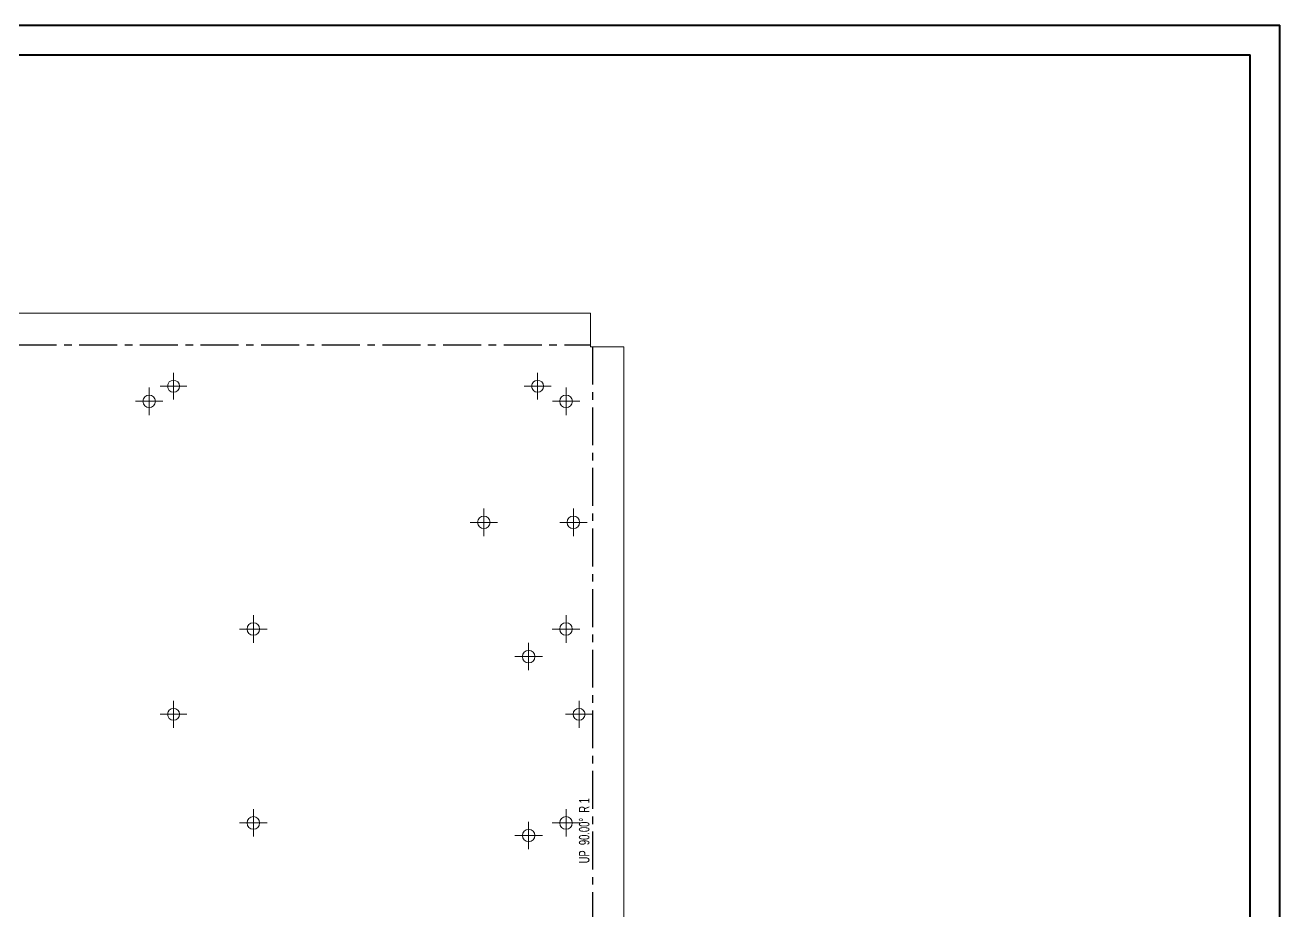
# Model space of a CAD drawing. Header units: millimetres. Extents: x 0 to 841, y 0 to 594.
# Drawn here: x 420.6 to 841.1, y 297.2 to 594.2 of the extents above; entities that cross this region are included whole.
import ezdxf

# ---------------------------------------------------------------- set-up
doc = ezdxf.new("R2010")
doc.units = ezdxf.units.MM
doc.linetypes.add('CENTERX2', pattern=[20.32, 12.7, -2.54, 2.54, -2.54])
doc.styles.add('SLDTEXTSTYLE2', font='TXT', dxfattribs={"width": 0.671875})

# ---------------------------------------------------------------- blocks, each defined once
blk = doc.blocks.new('SW_CENTERMARKSYMBOL_7')
at = {"color": 0, "linetype": 'Continuous', "lineweight": 0}
for p, q in [((0, 2.5), (0, 4.6)), ((-2.5, 0), (-4.6, 0)), ((0, 0), (-2.5, 0)), ((0, 0), (0, 2.5)), ((0, 0), (2.5, 0)), ((0, 0), (0, -2.5)), ((2.5, 0), (4.6, 0)), ((0, -2.5), (0, -4.6))]:
    blk.add_line(p, q, dxfattribs=at)
blk = doc.blocks.new('SW_CENTERMARKSYMBOL_8')
at = {"color": 0, "linetype": 'Continuous', "lineweight": 0}
for p, q in [((0, 2.5), (0, 4.6)), ((-2.5, 0), (-4.6, 0)), ((0, 0), (-2.5, 0)), ((0, 0), (0, 2.5)), ((0, 0), (2.5, 0)), ((0, 0), (0, -2.5)), ((2.5, 0), (4.6, 0)), ((0, -2.5), (0, -4.6))]:
    blk.add_line(p, q, dxfattribs=at)
blk = doc.blocks.new('SW_CENTERMARKSYMBOL_16')
at = {"color": 0, "linetype": 'Continuous', "lineweight": 0}
for p, q in [((0, 2.5), (0, 4.6)), ((-2.5, 0), (-4.6, 0)), ((0, 0), (-2.5, 0)), ((0, 0), (0, 2.5)), ((0, 0), (2.5, 0)), ((0, 0), (0, -2.5)), ((2.5, 0), (4.6, 0)), ((0, -2.5), (0, -4.6))]:
    blk.add_line(p, q, dxfattribs=at)
blk = doc.blocks.new('SW_CENTERMARKSYMBOL_17')
at = {"color": 0, "linetype": 'Continuous', "lineweight": 0}
for p, q in [((0, 2.5), (0, 4.6)), ((-2.5, 0), (-4.6, 0)), ((0, 0), (-2.5, 0)), ((0, 0), (0, 2.5)), ((0, 0), (2.5, 0)), ((0, 0), (0, -2.5)), ((2.5, 0), (4.6, 0)), ((0, -2.5), (0, -4.6))]:
    blk.add_line(p, q, dxfattribs=at)
blk = doc.blocks.new('SW_CENTERMARKSYMBOL_20')
at = {"color": 0, "linetype": 'Continuous', "lineweight": 0}
for p, q in [((0, 2.5), (0, 4.6)), ((-2.5, 0), (-4.6, 0)), ((0, 0), (-2.5, 0)), ((0, 0), (0, 2.5)), ((0, 0), (2.5, 0)), ((0, 0), (0, -2.5)), ((2.5, 0), (4.6, 0)), ((0, -2.5), (0, -4.6))]:
    blk.add_line(p, q, dxfattribs=at)
blk = doc.blocks.new('SW_CENTERMARKSYMBOL_21')
at = {"color": 0, "linetype": 'Continuous', "lineweight": 0}
for p, q in [((0, 2.5), (0, 4.6)), ((-2.5, 0), (-4.6, 0)), ((0, 0), (-2.5, 0)), ((0, 0), (0, 2.5)), ((0, 0), (2.5, 0)), ((0, 0), (0, -2.5)), ((2.5, 0), (4.6, 0)), ((0, -2.5), (0, -4.6))]:
    blk.add_line(p, q, dxfattribs=at)
blk = doc.blocks.new('SW_CENTERMARKSYMBOL_29')
at = {"color": 0, "linetype": 'Continuous', "lineweight": 0}
for p, q in [((0, 2.5), (0, 4.5)), ((-2.5, 0), (-4.5, 0)), ((0, 0), (-2.5, 0)), ((0, 0), (0, 2.5)), ((0, 0), (2.5, 0)), ((0, 0), (0, -2.5)), ((2.5, 0), (4.5, 0)), ((0, -2.5), (0, -4.5))]:
    blk.add_line(p, q, dxfattribs=at)
blk = doc.blocks.new('SW_CENTERMARKSYMBOL_30')
at = {"color": 0, "linetype": 'Continuous', "lineweight": 0}
for p, q in [((0, 2.5), (0, 4.5)), ((-2.5, 0), (-4.5, 0)), ((0, 0), (-2.5, 0)), ((0, 0), (0, 2.5)), ((0, 0), (2.5, 0)), ((0, 0), (0, -2.5)), ((2.5, 0), (4.5, 0)), ((0, -2.5), (0, -4.5))]:
    blk.add_line(p, q, dxfattribs=at)
blk = doc.blocks.new('SW_CENTERMARKSYMBOL_31')
at = {"color": 0, "linetype": 'Continuous', "lineweight": 0}
for p, q in [((0, 2.5), (0, 4.5)), ((-2.5, 0), (-4.5, 0)), ((0, 0), (-2.5, 0)), ((0, 0), (0, 2.5)), ((0, 0), (2.5, 0)), ((0, 0), (0, -2.5)), ((2.5, 0), (4.5, 0)), ((0, -2.5), (0, -4.5))]:
    blk.add_line(p, q, dxfattribs=at)
blk = doc.blocks.new('SW_CENTERMARKSYMBOL_35')
at = {"color": 0, "linetype": 'Continuous', "lineweight": 0}
for p, q in [((0, 2.5), (0, 4.5)), ((-2.5, 0), (-4.5, 0)), ((0, 0), (-2.5, 0)), ((0, 0), (0, 2.5)), ((0, 0), (2.5, 0)), ((0, 0), (0, -2.5)), ((2.5, 0), (4.5, 0)), ((0, -2.5), (0, -4.5))]:
    blk.add_line(p, q, dxfattribs=at)
blk = doc.blocks.new('SW_CENTERMARKSYMBOL_39')
at = {"color": 0, "linetype": 'Continuous', "lineweight": 0}
for p, q in [((0, 2.5), (0, 4.6)), ((-2.5, 0), (-4.6, 0)), ((0, 0), (-2.5, 0)), ((0, 0), (0, 2.5)), ((0, 0), (2.5, 0)), ((0, 0), (0, -2.5)), ((2.5, 0), (4.6, 0)), ((0, -2.5), (0, -4.6))]:
    blk.add_line(p, q, dxfattribs=at)
blk = doc.blocks.new('SW_CENTERMARKSYMBOL_40')
at = {"color": 0, "linetype": 'Continuous', "lineweight": 0}
for p, q in [((0, 2.5), (0, 4.6)), ((-2.5, 0), (-4.6, 0)), ((0, 0), (-2.5, 0)), ((0, 0), (0, 2.5)), ((0, 0), (2.5, 0)), ((0, 0), (0, -2.5)), ((2.5, 0), (4.6, 0)), ((0, -2.5), (0, -4.6))]:
    blk.add_line(p, q, dxfattribs=at)
blk = doc.blocks.new('SW_CENTERMARKSYMBOL_41')
at = {"color": 0, "linetype": 'Continuous', "lineweight": 0}
for p, q in [((0, 2.5), (0, 4.6)), ((-2.5, 0), (-4.6, 0)), ((0, 0), (-2.5, 0)), ((0, 0), (0, 2.5)), ((0, 0), (2.5, 0)), ((0, 0), (0, -2.5)), ((2.5, 0), (4.6, 0)), ((0, -2.5), (0, -4.6))]:
    blk.add_line(p, q, dxfattribs=at)
blk = doc.blocks.new('SW_CENTERMARKSYMBOL_42')
at = {"color": 0, "linetype": 'Continuous', "lineweight": 0}
for p, q in [((0, 2.5), (0, 4.6)), ((-2.5, 0), (-4.6, 0)), ((0, 0), (-2.5, 0)), ((0, 0), (0, 2.5)), ((0, 0), (2.5, 0)), ((0, 0), (0, -2.5)), ((2.5, 0), (4.6, 0)), ((0, -2.5), (0, -4.6))]:
    blk.add_line(p, q, dxfattribs=at)

msp = doc.modelspace()

# ---------------------------------------------------------------- linework, layer by layer
at = {"color": 7, "linetype": 'Continuous', "lineweight": 40}
for p, q in [((0.08, 594.21), (841.08, 594.21)), ((841.08, 0.21), (841.08, 594.21)), ((25.08, 584.21), (831.08, 584.21)), ((831.08, 10.21), (831.08, 584.21))]:
    msp.add_line(p, q, dxfattribs=at)
at = {"color": 7, "linetype": 'Continuous', "lineweight": 15}
for p, q in [((174.59, 497.58), (610.05, 497.58)), ((610.05, 486.37), (610.05, 497.58)), ((610.05, 486.37), (621.26, 486.37)), ((621.26, 486.37), (621.26, 172.45))]:
    msp.add_line(p, q, dxfattribs=at)
at = {"color": 7, "linetype": 'CENTERX2'}
for p, q in [((174.59, 487.01), (610.05, 487.01)), ((610.69, 486.37), (610.69, 172.45))]:
    msp.add_line(p, q, dxfattribs=at)
at = {"color": 7, "linetype": 'Continuous', "lineweight": 15}
for centre, radius in [((470.32, 473.14), 2), ((592.32, 473.14), 2), ((462.17, 468.07), 2.1), ((601.87, 468.07), 2.1), ((574.32, 427.49), 2.1), ((604.32, 427.49), 2.1), ((497.08, 391.72), 2.1), ((601.85, 391.72), 2.1), ((589.32, 382.49), 2.1), ((470.32, 363.14), 2), ((606.22, 363.14), 2), ((497.08, 326.72), 2.1), ((601.85, 326.72), 2.1), ((589.32, 322.49), 2.1)]:
    msp.add_circle(centre, radius, dxfattribs=at)

# ---------------------------------------------------------------- block references
at = {"color": 7, "linetype": 'Continuous', "lineweight": 0}
for name, p in [('SW_CENTERMARKSYMBOL_31', (470.32, 473.14)), ('SW_CENTERMARKSYMBOL_30', (592.32, 473.14)), ('SW_CENTERMARKSYMBOL_8', (462.17, 468.07)), ('SW_CENTERMARKSYMBOL_7', (601.87, 468.07)), ('SW_CENTERMARKSYMBOL_40', (574.32, 427.49)), ('SW_CENTERMARKSYMBOL_39', (604.32, 427.49)), ('SW_CENTERMARKSYMBOL_20', (497.08, 391.72)), ('SW_CENTERMARKSYMBOL_21', (601.85, 391.72)), ('SW_CENTERMARKSYMBOL_41', (589.32, 382.49)), ('SW_CENTERMARKSYMBOL_35', (470.32, 363.14)), ('SW_CENTERMARKSYMBOL_29', (606.22, 363.14)), ('SW_CENTERMARKSYMBOL_16', (497.08, 326.72)), ('SW_CENTERMARKSYMBOL_17', (601.85, 326.72)), ('SW_CENTERMARKSYMBOL_42', (589.32, 322.49))]:
    msp.add_blockref(name, p, dxfattribs=at)

# ---------------------------------------------------------------- texts
at = {"color": 7, "linetype": 'Continuous', "lineweight": 0, "insert": (606.18, 313.16), "char_height": 3.5, "attachment_point": 1, "rotation": 90, "style": 'SLDTEXTSTYLE2'}
msp.add_mtext('UP  90.00°  R 1 ', dxfattribs=at)

doc.saveas('drawing.dxf')
